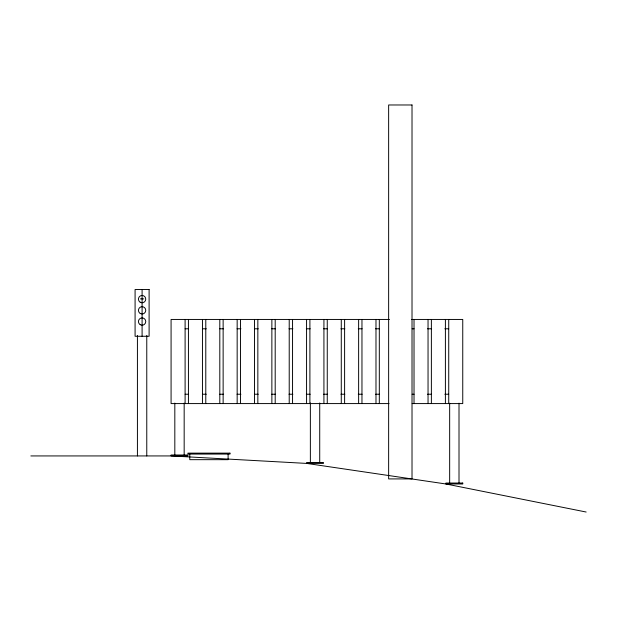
<?xml version="1.0" encoding="UTF-8"?>
<svg xmlns="http://www.w3.org/2000/svg" width="617" height="617" viewBox="0 0 617 617"><rect width="100%" height="100%" fill="white"/><g stroke="black" fill="none" stroke-linecap="round" stroke-linejoin="round"><path stroke-width="0.93" d="M140.375 298.883L143.815 298.883M389.481 319.444L171.079 319.444L171.079 403.58L389.057 403.58M411.655 319.444L462.75 319.444L462.75 403.58L412.148 403.58M185.131 328.792L188.015 328.792M202.445 328.792L206.286 328.792M219.76 328.792L223.609 328.792M237.075 328.792L240.923 328.792M254.389 328.792L258.238 328.792M271.704 328.792L275.552 328.792M289.018 328.792L292.867 328.792M306.333 328.792L310.181 328.792M323.647 328.792L327.496 328.792M340.962 328.792L344.81 328.792M358.276 328.792L362.125 328.792M375.591 328.792L379.44 328.792M412.148 328.792L414.069 328.792M427.535 328.792L431.383 328.792M444.849 328.792L448.698 328.792M185.131 394.232L188.015 394.232M202.445 394.232L206.286 394.232M219.76 394.232L223.609 394.232M237.075 394.232L240.923 394.232M254.389 394.232L258.238 394.232M271.704 394.232L275.552 394.232M289.018 394.232L292.867 394.232M306.333 394.232L310.181 394.232M323.647 394.232L327.496 394.232M340.962 394.232L344.81 394.232M358.276 394.232L362.125 394.232M375.591 394.232L379.44 394.232M412.148 394.232L414.069 394.232M427.535 394.232L431.383 394.232M444.849 394.232L448.698 394.232M30.85 455.932L187.907 455.932L187.907 454.999L171.079 454.999L171.079 455.932L306.634 463.413L323.455 463.413L323.455 462.48L306.634 462.48L306.634 463.413L445.921 483.983L586.15 512.025M459.009 403.171L459.009 483.042M449.662 403.171L449.662 483.042M448.729 319.444L448.729 403.58M445.397 319.444L445.397 403.58M431.376 319.444L431.376 403.58M428.044 319.444L428.044 403.58M414.022 319.444L414.022 403.58M379.316 319.444L379.316 403.58M375.984 319.444L375.984 403.58M361.963 319.444L361.963 403.58M358.631 319.444L358.631 403.58M344.61 319.444L344.61 403.58M341.278 319.444L341.278 403.58M327.257 319.444L327.257 403.58M323.925 319.444L323.925 403.58M319.722 402.963L319.722 462.48M310.366 402.963L310.366 462.48M309.904 319.444L309.904 403.58M306.572 319.444L306.572 403.58M292.551 319.444L292.551 403.58M289.219 319.444L289.219 403.58M275.197 319.444L275.197 403.58M271.866 319.444L271.866 403.58M257.844 319.444L257.844 403.58M254.512 319.444L254.512 403.58M240.491 319.444L240.491 403.58M237.159 319.444L237.159 403.58M228.105 454.066L228.105 459.673L189.774 459.673L189.774 454.066M223.138 319.444L223.138 403.58M219.806 319.444L219.806 403.58M205.785 319.444L205.785 403.58M202.453 319.444L202.453 403.58M188.432 319.444L188.432 403.58M185.1 319.444L185.1 403.58M184.167 403.086L184.167 454.999M174.819 403.086L174.819 454.999M146.769 335.494L146.769 455.932M142.095 289.527L142.095 336.273M137.421 335.494L137.421 455.932M412.017 104.975L388.641 104.975L388.641 478.915L412.017 478.915L412.017 104.975M149.106 289.527L135.084 289.527L135.084 336.273L149.106 336.273L149.106 289.527M229.971 453.133L187.907 453.133L187.907 454.066L229.971 454.066L229.971 453.133M462.75 483.042L445.921 483.042L445.921 483.983L462.75 483.983L462.75 483.042M140.213 302.245A3.648 3.648 0 0 0 145.751 299.191A3.648 3.648 0 0 0 140.337 295.921A3.648 3.648 0 0 0 140.213 302.245M140.213 313.459A3.648 3.648 0 0 0 145.751 310.405A3.648 3.648 0 0 0 140.337 307.143A3.648 3.648 0 0 0 140.213 313.459M140.213 324.681A3.648 3.648 0 0 0 145.751 321.627A3.648 3.648 0 0 0 140.337 318.357A3.648 3.648 0 0 0 140.213 324.681"/></g></svg>
